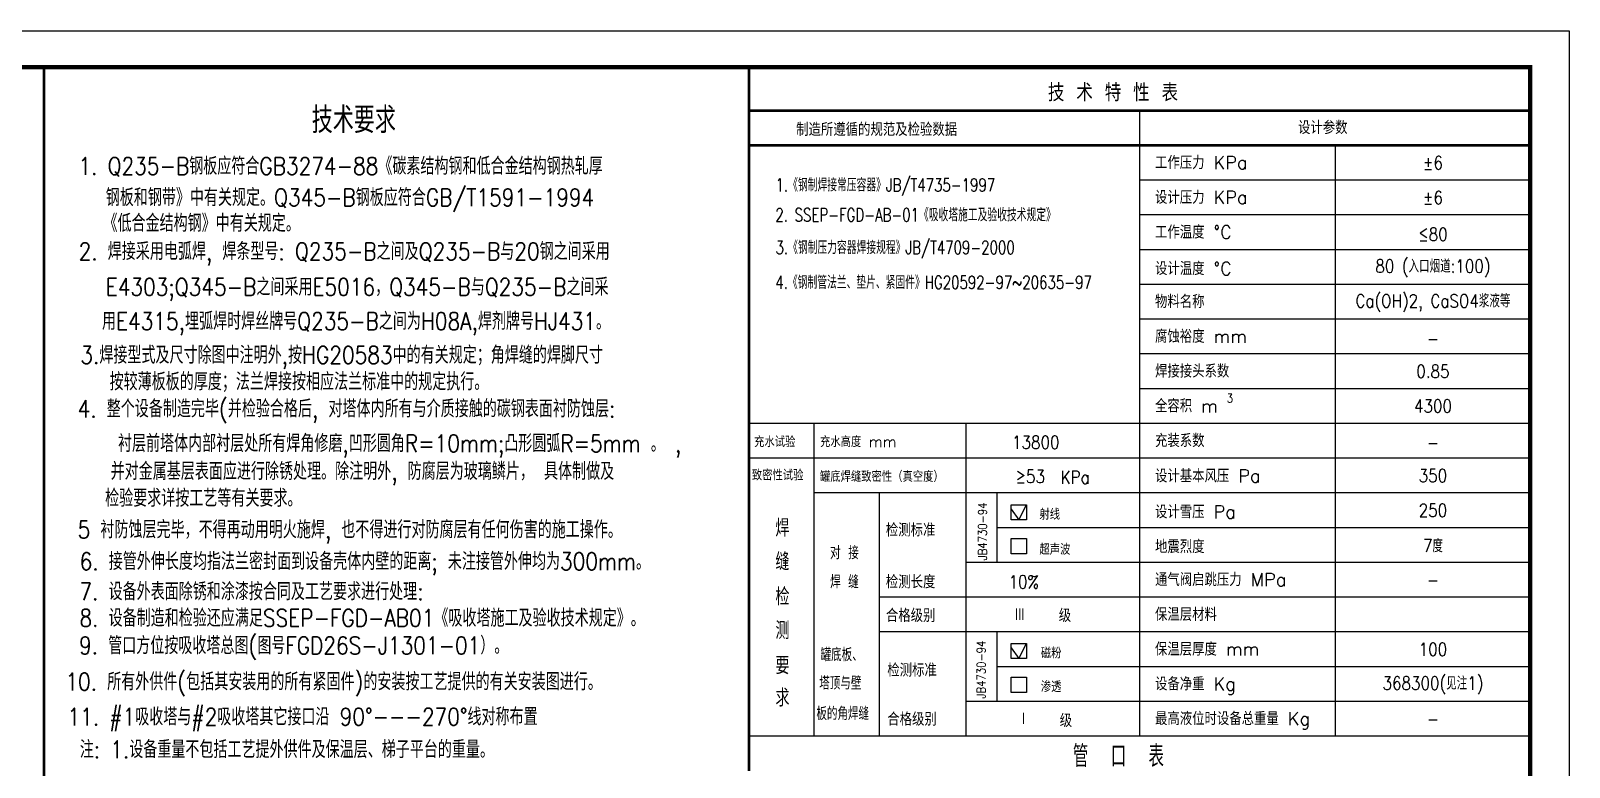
# Model space of a CAD drawing. Header units: inches. Extents: x 17 to 118917, y 16 to 84116.
# Drawn here: x 83492 to 118917, y 67162 to 84116 of the extents above; entities that cross this region are included whole.
import ezdxf
from ezdxf.enums import TextEntityAlignment as Align

# ---------------------------------------------------------------- set-up
doc = ezdxf.new("R2010")
doc.units = ezdxf.units.IN
doc.header["$MEASUREMENT"] = 0
doc.linetypes.add('AUSGEZOGEN', pattern=[0])
for name, color, linetype in [('02TEXT', 3, 'AUSGEZOGEN'), ('05TEXT', 1, 'AUSGEZOGEN'), ('DIM', 4, 'Continuous'), ('TXT', 4, 'Continuous')]:
    doc.layers.add(name, color=color, linetype=linetype)
doc.layers.add('05KOMP', color=1, linetype='AUSGEZOGEN', lineweight=50)
doc.layers.add('2', color=1, linetype='Continuous', lineweight=50)
doc.styles.add('HZA', font='romans.shx', dxfattribs={"width": 0.75, "bigfont": 'tcc_hzdx.shx'})
doc.styles.add('SBHZ', font='romans.shx', dxfattribs={"width": 0.85, "bigfont": 'tcc_hzdx.shx'})

msp = doc.modelspace()

# ---------------------------------------------------------------- linework, layer by layer
at = {"color": 2, "ltscale": 1000}
msp.add_lwpolyline([(16.86786, 16.25674), (16.86786, 84116.25674), (118916.86786, 84116.25674), (118916.86786, 16.25674)], close=True, dxfattribs=at)
at = {"layer": '05KOMP', "ltscale": 1000}
for p, q in [((118028.74566, 82276.25674), (100028.74566, 82276.25674)), ((118028.74566, 81476.25674), (100028.74566, 81476.25674))]:
    msp.add_line(p, q, dxfattribs=at)
at = {"layer": '05TEXT', "ltscale": 1000}
msp.add_line((100028.74566, 83276.25674), (100028.74566, 67076.25674), dxfattribs=at)
at = {"layer": '2', "ltscale": 1000}
for p, q in [((83790.64849, 83276.25674), (83790.64849, 65810.30535)), ((100028.74566, 83276.25674), (100028.74566, 67076.25674))]:
    msp.add_line(p, q, dxfattribs=at)
at = {"layer": '2', "lineweight": 60, "ltscale": 1000, "const_width": 100}
msp.add_lwpolyline([(2516.86786, 976.25674), (2516.86786, 83276.25674), (118016.86786, 83276.25674), (118016.86786, 976.25674)], close=True, dxfattribs=at)
at = {"layer": 'DIM', "ltscale": 1000}
for p, q in [((106068.40793, 73103.98309), (106243.40793, 72855.78004)), ((106243.40793, 72855.78004), (106418.40793, 73205.78004)), ((106068.40793, 69911.31052), (106243.40793, 69663.10747)), ((106243.40793, 69663.10747), (106418.40793, 70013.10747))]:
    msp.add_line(p, q, dxfattribs=at)
at = {"layer": 'TXT', "ltscale": 1000}
for p, q in [((118028.74566, 80676.25674), (109028.74566, 80676.25674)), ((118028.74566, 79876.25674), (109028.74566, 79876.25674)), ((118028.74566, 79076.25674), (109028.74566, 79076.25674)), ((118028.74566, 78276.25674), (109028.74566, 78276.25674)), ((118028.74566, 77476.25674), (109028.74566, 77476.25674)), ((118028.74566, 76676.25674), (109028.74566, 76676.25674)), ((118028.74566, 75876.25674), (109028.74566, 75876.25674)), ((118028.74566, 75876.25674), (109028.74566, 75876.25674)), ((118028.74566, 75076.25674), (100028.74566, 75076.25674)), ((109028.74566, 74276.25674), (100028.74566, 74276.25674)), ((105028.74566, 74276.25674), (100028.74566, 74276.25674)), ((118028.74566, 74276.25674), (109028.74566, 74276.25674)), ((118028.74566, 73476.25674), (101528.74566, 73476.25674)), ((118028.74566, 72676.25674), (105739.25503, 72676.25674)), ((118028.74566, 71876.25674), (105028.74566, 71876.25674)), ((118028.74566, 71076.25674), (103028.74566, 71076.25674)), ((118028.74566, 70276.25674), (103028.74566, 70276.25674)), ((118028.74566, 69476.25674), (105739.25503, 69476.25674)), ((118028.74566, 68676.25674), (105028.74566, 68676.25674)), ((118028.74566, 67876.25674), (100028.74566, 67876.25674))]:
    msp.add_line(p, q, dxfattribs=at)
at = {"layer": 'TXT', "ltscale": 1000, "const_width": 30}
for points in [[(109028.74566, 82276.25674), (109028.74566, 67876.25674)], [(113528.74566, 81476.25674), (113528.74566, 67876.25674)], [(101528.74566, 75076.25674), (101528.74566, 67876.25674)], [(105028.74566, 75076.25674), (105028.74566, 67876.25674)], [(105739.25503, 73476.25674), (105739.25503, 71876.25674)], [(105739.25503, 70276.25674), (105739.25503, 68676.25674)]]:
    msp.add_lwpolyline(points, dxfattribs=at)
at = {"layer": 'TXT', "ltscale": 1000}
msp.add_lwpolyline([(103028.74566, 73476.25674), (103028.74566, 67876.25674)], dxfattribs=at)
for points in [[(106068.40793, 72855.78004), (106068.40793, 73205.78004), (106418.40793, 73205.78004), (106418.40793, 72855.78004)], [(106068.40793, 72075.84578), (106068.40793, 72425.84578), (106418.40793, 72425.84578), (106418.40793, 72075.84578)], [(106068.40793, 69663.10747), (106068.40793, 70013.10747), (106418.40793, 70013.10747), (106418.40793, 69663.10747)], [(106068.40793, 68883.17321), (106068.40793, 69233.17321), (106418.40793, 69233.17321), (106418.40793, 68883.17321)]]:
    msp.add_lwpolyline(points, close=True, dxfattribs=at)

# ---------------------------------------------------------------- texts
at = {"layer": '02TEXT', "style": 'HZA', "width": 0.75}
msp.add_text('管  口  表', height=500, dxfattribs=at).set_placement((108537.15371, 67443.37212), align=Align.MIDDLE)
at = {"layer": 'TXT', "style": 'SBHZ'}
for s, height, p in [('技 术 特 性 表', 400, (106912.94856, 82492.49037)), ('制造所遵循的规范及检验数据', 300, (101116.35598, 81694.12699)), ('设计参数', 300, (112671.51623, 81736.92301)), ('工作压力 KPa', 300, (109379.26387, 80930.54262)), ('设计压力 KPa', 300, (109379.26387, 80130.54262)), ('工作温度 °C', 300, (109379.26387, 79330.54262)), ('设计温度 °C', 300, (109379.26387, 78491.90706)), ('物料名称', 300, (109379.26387, 77730.54262)), ('腐蚀裕度 mm', 300, (109379.26387, 76930.54262)), ('焊接接头系数 ', 300, (109379.26387, 76130.54262)), ('全容积 m', 300, (109379.26387, 75330.54262)), ('充水试验', 250, (100148.04638, 74530.54262)), ('充水高度 mm', 250, (101665.06462, 74530.54262)), ('充装系数', 300, (109379.26387, 74530.54262)), ('致密性试验', 250, (100095.25222, 73762.79776)), ('设计基本风压 Pa', 300, (109379.26387, 73718.20972)), ('罐底焊缝致密性（真空度） ', 250, (101665.06462, 73730.54262)), ('射线', 250, (106717.70808, 72859.65182)), ('设计雪压 Pa', 300, (109379.26387, 72890.56498)), ('检测标准', 300, (103182.08286, 72472.58932)), ('超声波', 250, (106717.70808, 72053.27149)), ('地震烈度', 300, (109379.26387, 72090.56498)), ('检测长度', 300, (103182.08286, 71279.14639)), ('通气阀启跳压力 MPa', 300, (109379.26387, 71330.54262)), ('保温层材料', 300, (109379.26387, 70530.54262)), ('合格级别', 300, (103182.083, 70505.02119)), ('级', 300, (107162.94949, 70505.02119)), ('磁粉', 250, (106749.98499, 69666.38563)), ('保温层厚度 mm', 300, (109379.26387, 69730.54262)), ('检测标准', 300, (103214.35991, 69247.06789)), ('渗透', 250, (106749.98499, 68892.26053)), ('设备净重 Kg', 300, (109379.26387, 68930.54262)), ('合格级别', 300, (103214.35991, 68118.13543)), ('级', 300, (107184.8801, 68085.88019)), ('最高液位时设备总重量 Kg', 300, (109379.26387, 68130.54262))]:
    msp.add_text(s, height=height, dxfattribs=at).set_placement(p)
for s, height, width, p in [(' 技术要求', 600, 0.85, (89611.64941, 81760.71803)), ('1. Q235-B钢板应符合GB3274-88《碳素结构钢和低合金结构钢热轧厚', 400, 0.85, (84590.68753, 80801.7684)), ('1.《钢制焊接常压容器》JB/T4735-1997', 300, 0.75, (100642.40376, 80416.521)), (' 钢板和钢带》中有关规定。Q345-B钢板应符合GB/T1591-1994', 400, 0.85, (84985.33557, 80078.7492)), ('2. SSEP-FGD-AB-01《吸收塔施工及验收技术规定》', 300, 0.75, (100637.21564, 79728.92005)), ('《低合金结构钢》中有关规定。', 400, 0.85, (85166.11483, 79487.33686)), ('2. 焊接采用电弧焊, 焊条型号: Q235-B之间及Q235-B与20钢之间采用 ', 400, 0.85, (84593.46525, 78838.19908)), ('3.《钢制压力容器焊接规程》JB/T4709-2000', 300, 0.75, (100642.40376, 78977.01694)), (' E4303;Q345-B之间采用E5016，Q345-B与Q235-B之间采', 400, 0.85, (84985.91424, 78019.65605)), ('4.《钢制管法兰、垫片、紧固件》HG20592-97~20635-97', 300, 0.75, (100637.21564, 78174.45066)), ('用E4315,埋弧焊时焊丝牌号Q235-B之间为H08A,焊剂牌号HJ431。', 400, 0.85, (85132.13118, 77230.64945)), ('3.焊接型式及尺寸除图中注明外,按HG20583中的有关规定；角焊缝的焊脚尺寸', 400, 0.85, (84634.49106, 76451.84297)), ('   按较薄板板的厚度；法兰焊接按相应法兰标准中的规定执行。', 400, 0.85, (84547.03139, 75838.42897)), ('4. 整个设备制造完毕(并检验合格后, 对塔体内所有与介质接触的碳钢表面衬防蚀层:', 400, 0.85, (84571.42551, 75215.72126)), ('3', 200, 0.85, (111030.65198, 75555.72353)), ('    衬层前塔体内部衬层处所有焊角修磨,凹形圆角R=10mm;凸形圆弧R=5mm 。 , ', 400, 0.85, (84486.57015, 74418.06367)), ('   并对金属基层表面应进行除锈处理。除注明外, 防腐层为玻璃鳞片， 具体制做及', 400, 0.85, (84571.42551, 73775.47814)), ('KPa', 300, 0.85, (107205.388, 73685.74819)), (' 检验要求详按工艺等有关要求。', 400, 0.85, (84971.2153, 73157.05831)), ('5 衬防蚀层完毕，不得再动用明火施焊, 也不得进行对防腐层有任何伤害的施工操作。', 400, 0.85, (84571.42551, 72432.22241)), ('焊', 400, 0.85, (100638.39126, 72471.67045)), ('对 接', 300, 0.85, (101897.27418, 71948.96409)), ('6. 接管外伸长度均指法兰密封面到设备壳体内壁的距离; 未注接管外伸均为300mm。', 400, 0.85, (84617.17389, 71702.23182)), ('缝', 400, 0.85, (100638.39126, 71695.65926)), ('焊 缝', 300, 0.85, (101897.27418, 71279.19711)), ('10%%%', 300, 0.85, (106007.18383, 71279.14639)), ('7. 设备外表面除锈和涂漆按合同及工艺要求进行处理:', 400, 0.85, (84613.30513, 71006.63942)), ('检', 400, 0.85, (100638.39126, 70887.39275)), ('8. 设备制造和检验还应满足SSEP-FGD-AB01《吸收塔施工及验收技术规定》。', 400, 0.85, (84613.30513, 70398.17749)), ('测', 400, 0.85, (100638.39126, 70111.38156)), ('9. 管口方位按吸收塔总图(图号FGD26S-J1301-01）。', 400, 0.85, (84604.88889, 69764.48321)), ('罐底板、', 300, 0.85, (101679.19691, 69603.0837)), ('要', 400, 0.85, (100638.39126, 69303.11514)), ('10. 所有外供件(包括其安装用的所有紧固件)的安装按工艺提供的有关安装图进行。', 400, 0.85, (84289.85455, 68931.94672)), ('塔顶与壁', 300, 0.85, (101647.31192, 68948.40099)), ('求', 400, 0.85, (100638.39126, 68559.35909)), ('11. #1吸收塔与#2吸收塔其它接口沿 90%%d---270%%d线对称布置', 400, 0.85, (84338.23424, 68124.156)), ('板的角焊缝', 300, 0.85, (101581.92123, 68246.95523)), ('注: 1.设备重量不包括工艺提外供件及保温层、梯子平台的重量。', 400, 0.85, (84620.66266, 67372.14604))]:
    msp.add_text(s, height=height, dxfattribs=dict(at, width=width)).set_placement(p)
at = {"layer": 'TXT', "style": 'SBHZ', "width": 0.85}
for s, p in [('%%p6', (115778.74566, 81076.25674)), ('%%p6', (115778.74566, 80276.25674)), ('≤80', (115778.74566, 79432.09673)), ('80 (入口烟道:100)', (115778.74566, 78676.25674)), ('Ca(OH)2, CaSO4浆液等', (115778.74566, 77876.25674)), ('-', (115778.74566, 77032.7494)), ('0.85', (115778.74566, 76276.25674)), ('4300', (115778.74566, 75476.25674)), ('13800', (106633.85588, 74642.68396)), ('-', (115778.74566, 74632.7494)), ('≥53', (106505.65532, 73855.76326)), ('350', (115778.74566, 73876.25674)), ('250', (115778.74566, 73076.25674)), ('7度', (115778.74566, 72276.25674)), ('-', (115778.74566, 71476.25674)), ('Ⅲ', (106264.06422, 70676.25674)), ('100', (115778.74566, 69876.25674)), ('368300(见注1)', (115778.74566, 69076.02756)), ('Ⅰ', (106351.78546, 68276.25674)), ('-', (115778.74566, 68276.25674))]:
    msp.add_text(s, height=300, dxfattribs=at).set_placement(p, align=Align.MIDDLE)
for p in [(105507.26805, 71923.33169), (105474.99101, 68741.6383)]:
    msp.add_text('JB4730-94', height=200, rotation=90, dxfattribs=at).set_placement(p)

doc.saveas('drawing.dxf')
